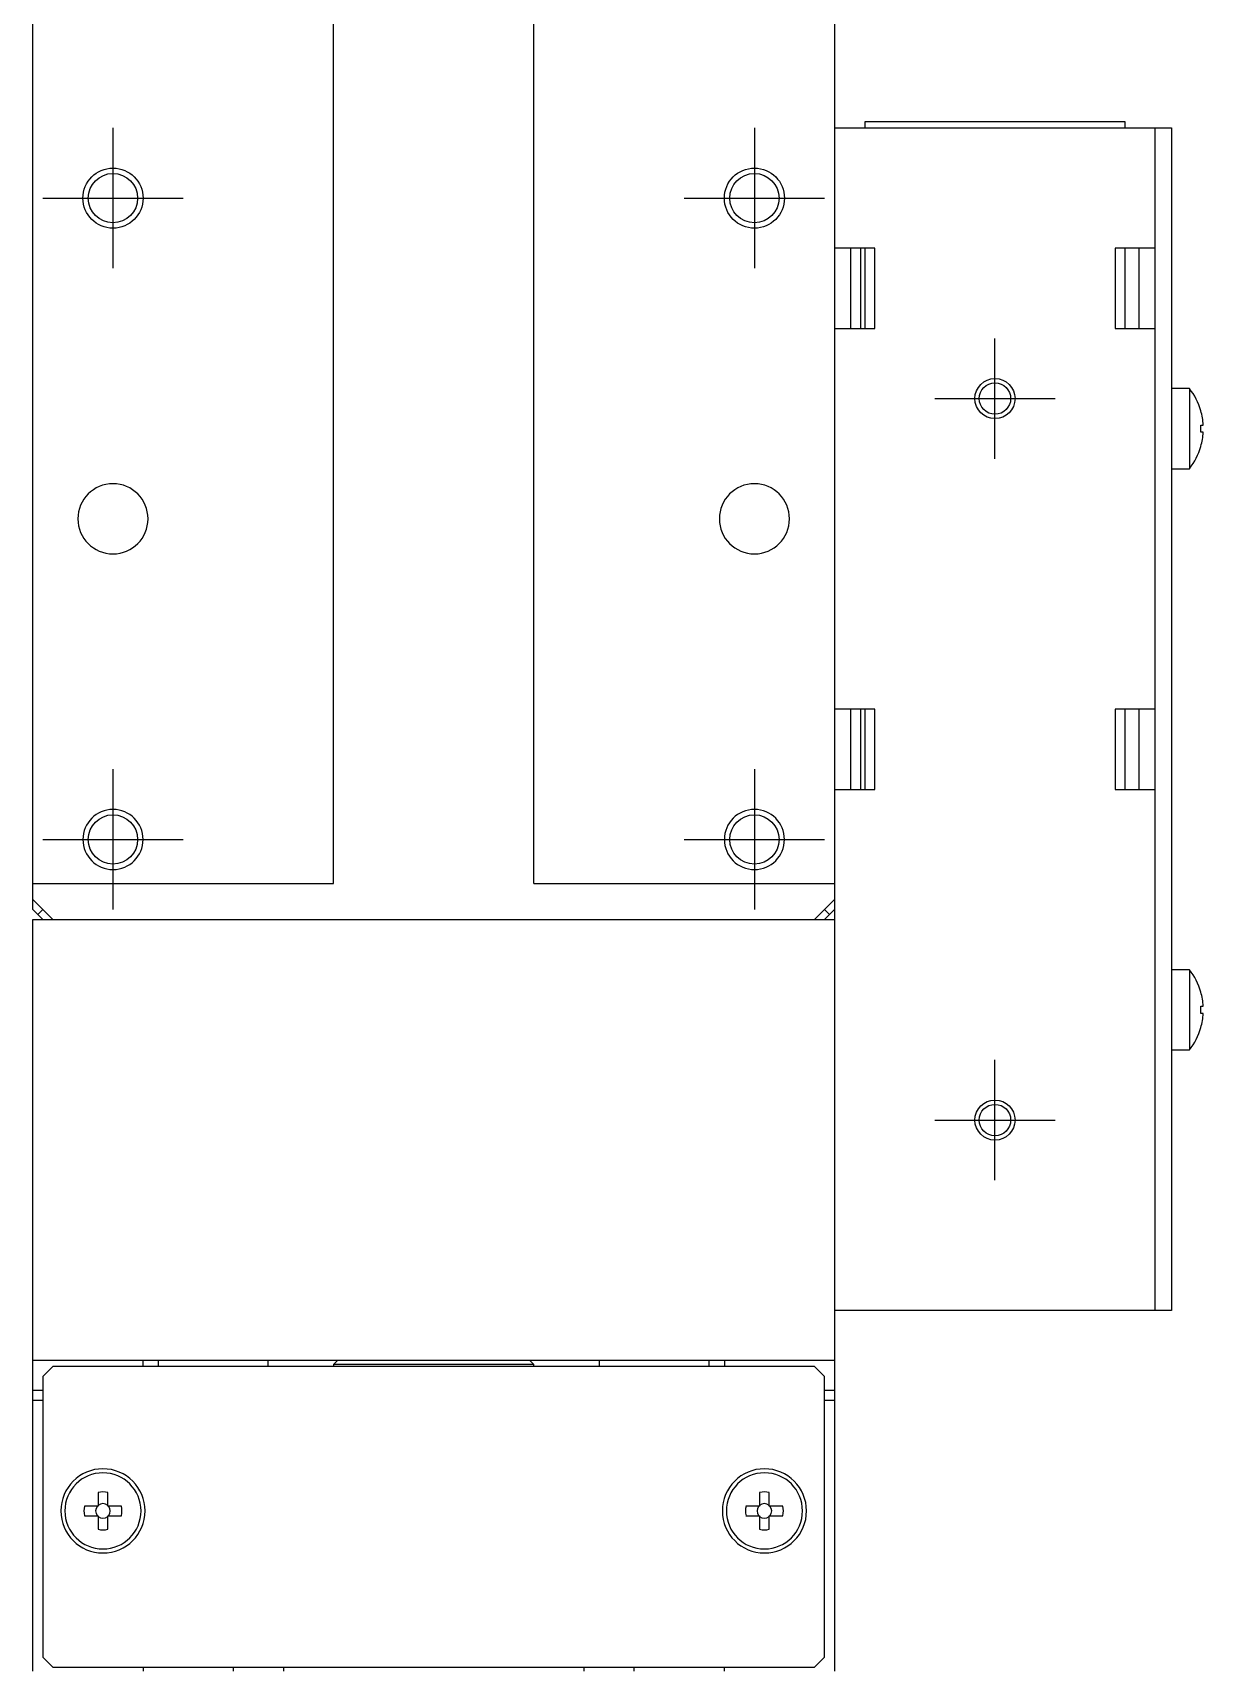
# Model space of a CAD drawing. Extents: x 0 to 1346, y -8 to 1139.
# Drawn here: x 419 to 477.4, y 975.2 to 1056.9 of the extents above; entities that cross this region are included whole.
import ezdxf

# ---------------------------------------------------------------- set-up
doc = ezdxf.new("R2010")
doc.units = 0
doc.header["$LTSCALE"] = 0.5
doc.linetypes.add('CENTER', pattern=[50.8, 31.75, -6.35, 6.35, -6.35])
for name, color, linetype in [('MSM_CENTER', 1, 'CENTER'), ('MSM_CONTINUOUS', 7, 'CONTINUOUS'), ('MSM_NARROW', 5, 'CONTINUOUS')]:
    doc.layers.add(name, color=color, linetype=linetype)

msp = doc.modelspace()

# ---------------------------------------------------------------- linework, layer by layer
at = {"layer": 'MSM_CENTER'}
for p, q in [((423.002, 1052.17), (423.002, 1045.17)), ((455.002, 1052.17), (455.002, 1045.17)), ((419.502, 1048.67), (426.502, 1048.67)), ((451.502, 1048.67), (458.502, 1048.67)), ((467.002, 1035.67), (467.002, 1041.67)), ((464.002, 1038.67), (470.002, 1038.67)), ((423.002, 1020.17), (423.002, 1013.17)), ((455.002, 1020.17), (455.002, 1013.17)), ((419.502, 1016.67), (426.502, 1016.67)), ((451.502, 1016.67), (458.502, 1016.67)), ((467.002, 999.67), (467.002, 1005.67)), ((464.002, 1002.67), (470.002, 1002.67))]:
    msp.add_line(p, q, dxfattribs=at)
at = {"layer": 'MSM_CONTINUOUS'}
for p, q in [((419.002, 1013.17), (419.002, 1079.532)), ((459.002, 1079.532), (459.002, 975.17)), ((434.002, 1014.469), (434.002, 1075.67)), ((444.002, 1014.469), (444.002, 1075.67)), ((459.002, 1052.17), (475.802, 1052.17)), ((473.502, 1052.47), (460.502, 1052.47)), ((460.502, 1052.47), (460.502, 1052.17)), ((473.502, 1052.17), (473.502, 1052.47)), ((475.002, 993.17), (475.002, 1052.17)), ((475.802, 1052.17), (475.802, 993.17)), ((461.002, 1046.17), (459.002, 1046.17)), ((459.802, 1046.17), (459.802, 1045.224)), ((460.302, 1046.17), (460.302, 1042.17)), ((460.502, 1046.17), (460.502, 1042.17)), ((461.002, 1042.17), (461.002, 1046.17)), ((473.002, 1046.17), (473.002, 1042.17)), ((475.002, 1046.17), (473.002, 1046.17)), ((473.502, 1042.17), (473.502, 1046.17)), ((474.202, 1042.17), (474.202, 1046.17)), ((459.802, 1045.224), (459.802, 1043.117)), ((459.802, 1043.117), (459.802, 1042.17)), ((459.002, 1042.17), (461.002, 1042.17)), ((473.002, 1042.17), (475.002, 1042.17)), ((476.7, 1039.17), (475.802, 1039.17)), ((476.7, 1039.17), (476.7, 1035.17)), ((477.271, 1038.057), (477.276, 1038.059)), ((477.271, 1037.35), (477.391, 1037.35)), ((477.391, 1036.99), (477.271, 1036.99)), ((477.276, 1036.282), (477.271, 1036.284)), ((475.802, 1035.17), (476.7, 1035.17)), ((461.002, 1023.17), (459.002, 1023.17)), ((459.802, 1023.17), (459.802, 1022.224)), ((460.302, 1023.17), (460.302, 1019.17)), ((460.502, 1023.17), (460.502, 1019.17)), ((461.002, 1019.17), (461.002, 1023.17)), ((475.002, 1023.17), (473.002, 1023.17)), ((473.002, 1023.17), (473.002, 1019.17)), ((473.502, 1019.17), (473.502, 1023.17)), ((474.202, 1019.17), (474.202, 1023.17)), ((459.802, 1022.224), (459.802, 1020.117)), ((459.802, 1020.117), (459.802, 1019.17)), ((459.002, 1019.17), (461.002, 1019.17)), ((473.002, 1019.17), (475.002, 1019.17)), ((419.002, 1014.469), (434.002, 1014.469)), ((444.002, 1014.469), (459.002, 1014.469)), ((419.002, 1013.67), (420.002, 1012.67)), ((419.252, 1012.92), (419.002, 1013.17)), ((419.252, 1012.92), (419.502, 1013.17)), ((419.502, 1012.67), (419.252, 1012.92)), ((458.002, 1012.67), (459.002, 1013.67)), ((458.502, 1013.17), (458.752, 1012.92)), ((458.752, 1012.92), (458.502, 1012.67)), ((459.002, 1013.17), (458.752, 1012.92)), ((419.002, 1012.67), (459.002, 1012.67)), ((419.002, 975.17), (419.002, 1012.67)), ((476.7, 1010.17), (475.802, 1010.17)), ((476.7, 1010.17), (476.7, 1006.17)), ((477.271, 1009.057), (477.276, 1009.059)), ((477.271, 1008.35), (477.391, 1008.35)), ((477.391, 1007.99), (477.271, 1007.99)), ((477.276, 1007.282), (477.271, 1007.284)), ((475.802, 1006.17), (476.7, 1006.17)), ((475.802, 993.17), (459.002, 993.17)), ((459.002, 990.67), (419.002, 990.67)), ((420.002, 990.37), (419.502, 989.87)), ((458.002, 990.37), (420.002, 990.37)), ((424.502, 990.37), (424.502, 990.67)), ((425.252, 990.67), (425.252, 990.37)), ((430.752, 990.37), (430.752, 990.67)), ((434.202, 990.67), (434.002, 990.47)), ((444.002, 990.47), (434.002, 990.47)), ((434.002, 990.47), (434.002, 990.37)), ((444.002, 990.47), (443.802, 990.67)), ((444.002, 990.37), (444.002, 990.47)), ((447.252, 990.67), (447.252, 990.37)), ((452.752, 990.37), (452.752, 990.67)), ((453.502, 990.67), (453.502, 990.37)), ((458.502, 989.87), (458.002, 990.37)), ((419.502, 989.87), (419.502, 975.87)), ((458.502, 975.87), (458.502, 989.87)), ((419.502, 989.17), (419.002, 989.17)), ((419.502, 988.67), (419.002, 988.67)), ((459.002, 989.17), (458.502, 989.17)), ((459.002, 988.67), (458.502, 988.67)), ((422.262, 984.089), (422.262, 983.41)), ((422.742, 983.41), (422.742, 984.089)), ((455.262, 984.089), (455.262, 983.41)), ((455.742, 983.41), (455.742, 984.089)), ((422.262, 983.41), (421.582, 983.41)), ((421.582, 982.93), (422.262, 982.93)), ((422.262, 982.93), (422.262, 982.251)), ((423.421, 983.41), (422.742, 983.41)), ((422.742, 982.251), (422.742, 982.93)), ((422.742, 982.93), (423.421, 982.93)), ((455.262, 983.41), (454.582, 983.41)), ((454.582, 982.93), (455.262, 982.93)), ((455.262, 982.93), (455.262, 982.251)), ((456.421, 983.41), (455.742, 983.41)), ((455.742, 982.251), (455.742, 982.93)), ((455.742, 982.93), (456.421, 982.93)), ((419.502, 975.87), (420.002, 975.37)), ((420.002, 975.37), (458.002, 975.37)), ((424.502, 975.37), (424.502, 975.17)), ((429.002, 975.37), (429.002, 975.17)), ((431.502, 975.37), (431.502, 975.17)), ((446.502, 975.17), (446.502, 975.37)), ((449.002, 975.17), (449.002, 975.37)), ((453.502, 975.17), (453.502, 975.37)), ((458.002, 975.37), (458.502, 975.87))]:
    msp.add_line(p, q, dxfattribs=at)
for points in [[(477.271, 1036.99, 0), (477.271, 1036.99, 0), (477.271, 1037, 0), (477.272, 1037, 0), (477.272, 1037, 0), (477.272, 1037, 0), (477.272, 1037.01, 0), (477.272, 1037.01, 0), (477.272, 1037.01, 0), (477.272, 1037.02, 0), (477.272, 1037.02, 0), (477.273, 1037.02, 0), (477.273, 1037.02, 0), (477.273, 1037.03, 0), (477.273, 1037.03, 0), (477.273, 1037.03, 0), (477.273, 1037.04, 0), (477.273, 1037.04, 0), (477.273, 1037.04, 0), (477.273, 1037.04, 0), (477.274, 1037.05, 0), (477.274, 1037.05, 0), (477.274, 1037.05, 0), (477.274, 1037.05, 0), (477.274, 1037.06, 0), (477.274, 1037.06, 0), (477.274, 1037.06, 0), (477.274, 1037.07, 0), (477.274, 1037.07, 0), (477.274, 1037.07, 0), (477.274, 1037.07, 0), (477.275, 1037.08, 0), (477.275, 1037.08, 0), (477.275, 1037.08, 0), (477.275, 1037.09, 0), (477.275, 1037.09, 0), (477.275, 1037.09, 0), (477.275, 1037.09, 0), (477.275, 1037.1, 0), (477.275, 1037.1, 0), (477.275, 1037.1, 0), (477.275, 1037.11, 0), (477.275, 1037.11, 0), (477.275, 1037.11, 0), (477.275, 1037.11, 0), (477.275, 1037.12, 0), (477.275, 1037.12, 0), (477.275, 1037.12, 0), (477.275, 1037.13, 0), (477.275, 1037.13, 0), (477.276, 1037.13, 0), (477.276, 1037.13, 0), (477.276, 1037.14, 0), (477.276, 1037.14, 0), (477.276, 1037.14, 0), (477.276, 1037.14, 0), (477.276, 1037.15, 0), (477.276, 1037.15, 0), (477.276, 1037.15, 0), (477.276, 1037.16, 0), (477.276, 1037.16, 0), (477.276, 1037.16, 0), (477.276, 1037.16, 0), (477.276, 1037.17, 0), (477.276, 1037.17, 0), (477.276, 1037.17, 0), (477.276, 1037.18, 0), (477.276, 1037.18, 0), (477.276, 1037.18, 0), (477.276, 1037.18, 0), (477.276, 1037.19, 0), (477.276, 1037.19, 0), (477.276, 1037.19, 0), (477.276, 1037.2, 0), (477.276, 1037.2, 0), (477.276, 1037.2, 0), (477.276, 1037.2, 0), (477.276, 1037.21, 0), (477.276, 1037.21, 0), (477.275, 1037.21, 0), (477.275, 1037.22, 0), (477.275, 1037.22, 0), (477.275, 1037.22, 0), (477.275, 1037.22, 0), (477.275, 1037.23, 0), (477.275, 1037.23, 0), (477.275, 1037.23, 0), (477.275, 1037.23, 0), (477.275, 1037.24, 0), (477.275, 1037.24, 0), (477.275, 1037.24, 0), (477.275, 1037.25, 0), (477.275, 1037.25, 0), (477.275, 1037.25, 0), (477.275, 1037.25, 0), (477.275, 1037.26, 0), (477.275, 1037.26, 0), (477.275, 1037.26, 0), (477.274, 1037.27, 0), (477.274, 1037.27, 0), (477.274, 1037.27, 0), (477.274, 1037.27, 0), (477.274, 1037.28, 0), (477.274, 1037.28, 0), (477.274, 1037.28, 0), (477.274, 1037.29, 0), (477.274, 1037.29, 0), (477.274, 1037.29, 0), (477.274, 1037.29, 0), (477.273, 1037.3, 0), (477.273, 1037.3, 0), (477.273, 1037.3, 0), (477.273, 1037.31, 0), (477.273, 1037.31, 0), (477.273, 1037.31, 0), (477.273, 1037.31, 0), (477.273, 1037.32, 0), (477.273, 1037.32, 0), (477.272, 1037.32, 0), (477.272, 1037.32, 0), (477.272, 1037.33, 0), (477.272, 1037.33, 0), (477.272, 1037.33, 0), (477.272, 1037.34, 0), (477.272, 1037.34, 0), (477.272, 1037.34, 0), (477.271, 1037.34, 0), (477.271, 1037.35, 0), (477.271, 1037.35, 0)], [(477.271, 1007.99, 0), (477.271, 1007.99, 0), (477.271, 1008, 0), (477.272, 1008, 0), (477.272, 1008, 0), (477.272, 1008, 0), (477.272, 1008.01, 0), (477.272, 1008.01, 0), (477.272, 1008.01, 0), (477.272, 1008.02, 0), (477.272, 1008.02, 0), (477.273, 1008.02, 0), (477.273, 1008.02, 0), (477.273, 1008.03, 0), (477.273, 1008.03, 0), (477.273, 1008.03, 0), (477.273, 1008.04, 0), (477.273, 1008.04, 0), (477.273, 1008.04, 0), (477.273, 1008.04, 0), (477.274, 1008.05, 0), (477.274, 1008.05, 0), (477.274, 1008.05, 0), (477.274, 1008.05, 0), (477.274, 1008.06, 0), (477.274, 1008.06, 0), (477.274, 1008.06, 0), (477.274, 1008.07, 0), (477.274, 1008.07, 0), (477.274, 1008.07, 0), (477.274, 1008.07, 0), (477.275, 1008.08, 0), (477.275, 1008.08, 0), (477.275, 1008.08, 0), (477.275, 1008.09, 0), (477.275, 1008.09, 0), (477.275, 1008.09, 0), (477.275, 1008.09, 0), (477.275, 1008.1, 0), (477.275, 1008.1, 0), (477.275, 1008.1, 0), (477.275, 1008.11, 0), (477.275, 1008.11, 0), (477.275, 1008.11, 0), (477.275, 1008.11, 0), (477.275, 1008.12, 0), (477.275, 1008.12, 0), (477.275, 1008.12, 0), (477.275, 1008.13, 0), (477.275, 1008.13, 0), (477.276, 1008.13, 0), (477.276, 1008.13, 0), (477.276, 1008.14, 0), (477.276, 1008.14, 0), (477.276, 1008.14, 0), (477.276, 1008.14, 0), (477.276, 1008.15, 0), (477.276, 1008.15, 0), (477.276, 1008.15, 0), (477.276, 1008.16, 0), (477.276, 1008.16, 0), (477.276, 1008.16, 0), (477.276, 1008.16, 0), (477.276, 1008.17, 0), (477.276, 1008.17, 0), (477.276, 1008.17, 0), (477.276, 1008.18, 0), (477.276, 1008.18, 0), (477.276, 1008.18, 0), (477.276, 1008.18, 0), (477.276, 1008.19, 0), (477.276, 1008.19, 0), (477.276, 1008.19, 0), (477.276, 1008.2, 0), (477.276, 1008.2, 0), (477.276, 1008.2, 0), (477.276, 1008.2, 0), (477.276, 1008.21, 0), (477.276, 1008.21, 0), (477.275, 1008.21, 0), (477.275, 1008.22, 0), (477.275, 1008.22, 0), (477.275, 1008.22, 0), (477.275, 1008.22, 0), (477.275, 1008.23, 0), (477.275, 1008.23, 0), (477.275, 1008.23, 0), (477.275, 1008.23, 0), (477.275, 1008.24, 0), (477.275, 1008.24, 0), (477.275, 1008.24, 0), (477.275, 1008.25, 0), (477.275, 1008.25, 0), (477.275, 1008.25, 0), (477.275, 1008.25, 0), (477.275, 1008.26, 0), (477.275, 1008.26, 0), (477.275, 1008.26, 0), (477.274, 1008.27, 0), (477.274, 1008.27, 0), (477.274, 1008.27, 0), (477.274, 1008.27, 0), (477.274, 1008.28, 0), (477.274, 1008.28, 0), (477.274, 1008.28, 0), (477.274, 1008.29, 0), (477.274, 1008.29, 0), (477.274, 1008.29, 0), (477.274, 1008.29, 0), (477.273, 1008.3, 0), (477.273, 1008.3, 0), (477.273, 1008.3, 0), (477.273, 1008.31, 0), (477.273, 1008.31, 0), (477.273, 1008.31, 0), (477.273, 1008.31, 0), (477.273, 1008.32, 0), (477.273, 1008.32, 0), (477.272, 1008.32, 0), (477.272, 1008.32, 0), (477.272, 1008.33, 0), (477.272, 1008.33, 0), (477.272, 1008.33, 0), (477.272, 1008.34, 0), (477.272, 1008.34, 0), (477.272, 1008.34, 0), (477.271, 1008.34, 0), (477.271, 1008.35, 0), (477.271, 1008.35, 0)]]:
    msp.add_polyline3d(points, dxfattribs=at)
for centre, radius in [((423.002, 1048.67), 1.23), ((455.002, 1048.67), 1.23), ((467.002, 1038.67), 0.783), ((423.002, 1016.67), 1.23), ((455.002, 1016.67), 1.23), ((467.002, 1002.67), 0.783)]:
    msp.add_circle(centre, radius, dxfattribs=at)
at = {"layer": 'MSM_CONTINUOUS', "extrusion": (0, 0, -1)}
for centre, radius in [((-423.002, 1032.67), 1.75), ((-455.002, 1032.67), 1.75), ((-422.502, 983.17), 2.1), ((-455.502, 983.17), 2.1), ((-422.502, 983.17), 1.9), ((-455.502, 983.17), 1.9)]:
    msp.add_circle(centre, radius, dxfattribs=at)
at = {"layer": 'MSM_CONTINUOUS'}
for centre, radius, start, end in [((474.202, 1037.17), 3.2, 16.12253, 38.68219), ((474.202, 1037.17), 3.195, 3.22971, 16.10671), ((474.202, 1037.17), 3.195, 343.89329, 356.77029), ((474.202, 1037.17), 3.2, 321.31781, 343.87747), ((474.202, 1008.17), 3.2, 16.12253, 38.68219), ((474.202, 1008.17), 3.195, 3.22971, 16.10671), ((474.202, 1008.17), 3.195, 343.89329, 356.77029), ((474.202, 1008.17), 3.2, 321.31781, 343.87747), ((422.502, 983.17), 0.95, 75.36671, 104.63329), ((422.502, 983.17), 0.365, 48.84963, 131.15037), ((455.502, 983.17), 0.95, 75.36671, 104.63329), ((455.502, 983.17), 0.365, 48.84963, 131.15037), ((422.502, 983.17), 0.95, 165.36671, 194.63329), ((422.502, 983.17), 0.365, 138.84963, 221.15037), ((422.502, 983.17), 0.365, 228.84963, 311.15037), ((422.502, 983.17), 0.365, 318.84963, 41.15037), ((422.502, 983.17), 0.95, 345.36671, 14.63329), ((455.502, 983.17), 0.95, 165.36671, 194.63329), ((455.502, 983.17), 0.365, 138.84963, 221.15037), ((455.502, 983.17), 0.365, 228.84963, 311.15037), ((455.502, 983.17), 0.365, 318.84963, 41.15037), ((455.502, 983.17), 0.95, 345.36671, 14.63329), ((422.502, 983.17), 0.95, 255.36671, 284.63329), ((455.502, 983.17), 0.95, 255.36671, 284.63329)]:
    msp.add_arc(centre, radius, start, end, dxfattribs=at)
at = {"layer": 'MSM_NARROW'}
for centre, radius in [((423.002, 1048.67), 1.5), ((455.002, 1048.67), 1.5), ((467.002, 1038.67), 1), ((467.002, 1002.67), 1)]:
    msp.add_circle(centre, radius, dxfattribs=at)
at = {"layer": 'MSM_NARROW', "extrusion": (0, 0, -1)}
for centre in [(-423.002, 1016.67), (-455.002, 1016.67)]:
    msp.add_circle(centre, 1.5, dxfattribs=at)

doc.saveas('drawing.dxf')
